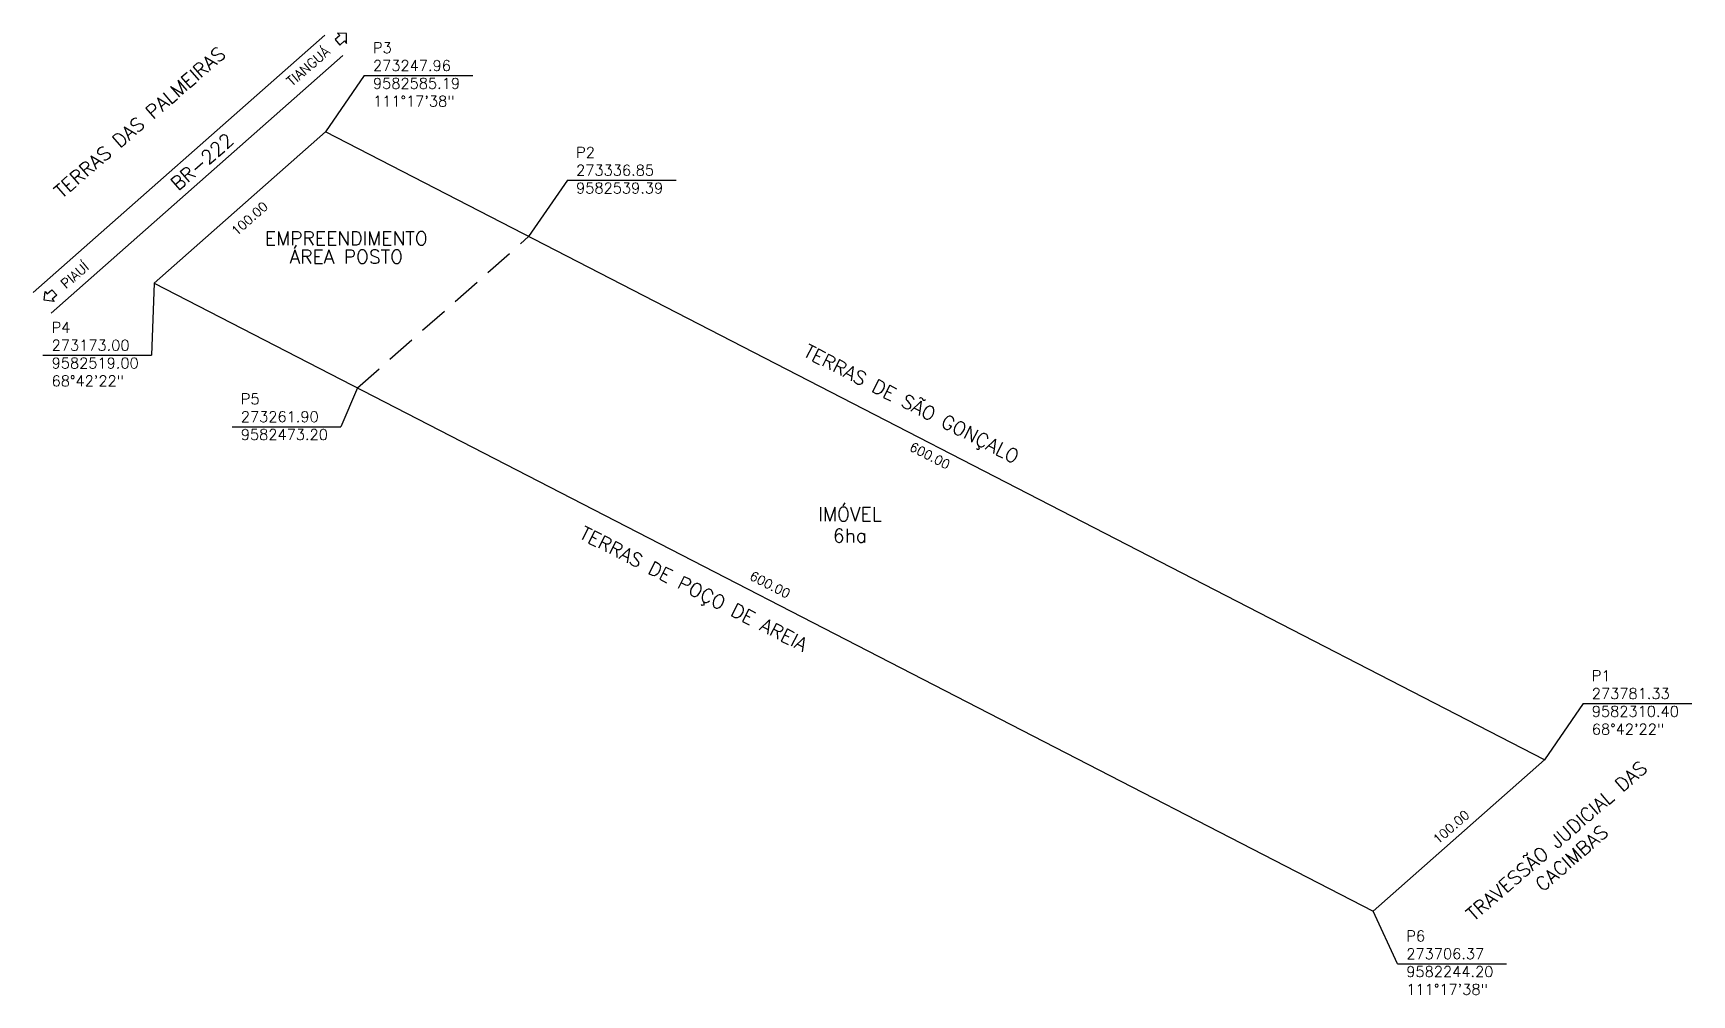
# Model space of a CAD drawing. Header units: millimetres. Extents: x 272697 to 273846, y 9581933 to 9582628.
# Drawn here: x 273120 to 273846, y 9582208 to 9582628 of the extents above; entities that cross this region are included whole.
import ezdxf

# ---------------------------------------------------------------- set-up
doc = ezdxf.new("R2010")
doc.units = ezdxf.units.MM
doc.header["$PDMODE"] = 35
doc.linetypes.add('HIDDEN', pattern=[9.525, 6.35, -3.175])
for name, color, linetype in [('ARQ-COTAS', 30, 'Continuous'), ('ARQ-PENA-01', 1, 'Continuous'), ('ARQ-PROJ-01', 1, 'HIDDEN'), ('ARQ-TEXTO2', 2, 'Continuous'), ('ARQ-TEXTO3', 3, 'Continuous'), ('TERRENO', 6, 'Continuous')]:
    doc.layers.add(name, color=color, linetype=linetype)
doc.styles.add('ROMANS', font='romans.shx')
doc.styles.add('Romans_Anot', font='romans.shx')
doc.dimstyles.new('Escala 1-1000', dxfattribs={"dimscale": 20, "dimtxt": 0.2, "dimasz": 0.15, "dimexe": 0.1, "dimexo": 0.2, "dimgap": 0.15, "dimtad": 1, "dimzin": 4, "dimdsep": 46, "dimtxsty": 'Romans_Anot', "dimblk": 'OBLIQUE', "dimcen": 0.25, "dimse1": 1, "dimse2": 1, "dimsd1": 1, "dimsd2": 1, "dimclrd": 256, "dimclre": 256, "dimclrt": 2, "dimaunit": 1, "dimadec": 3, "dimazin": 0, "dimtfac": 1, "dimtix": 1, "dimtmove": 2, "dimatfit": 3, "dimfxl": 0, "dimlwd": -1, "dimlwe": -1, "dimarcsym": 0})

# ---------------------------------------------------------------- blocks, each defined once
blk = doc.blocks.new('*D27')
at = {"layer": 'Defpoints', "color": 0, "transparency": 16777216}
for p in [(273247.96, 9582585.19), (273781.33, 9582310.4), (273776.84, 9582301.69)]:
    blk.add_point(p, dxfattribs=at)
at = {"layer": 'ARQ-COTAS', "color": 2, "transparency": 16777216, "insert": (273512.45, 9582443.54), "char_height": 4, "attachment_point": 5, "rotation": 332.74206, "style": 'Romans_Anot'}
blk.add_mtext('600.00', dxfattribs=at)
blk = doc.blocks.new('_Oblique')
at = {"color": 0, "linetype": 'ByBlock', "lineweight": -2}
blk.add_line((-0.5, -0.5), (0.5, 0.5), dxfattribs=at)
blk = doc.blocks.new('*D28')
at = {"layer": 'Defpoints', "color": 0, "transparency": 16777216}
for p in [(273173.52, 9582520.01), (273173, 9582519), (273706.37, 9582244.2)]:
    blk.add_point(p, dxfattribs=at)
at = {"layer": 'ARQ-COTAS', "color": 2, "transparency": 16777216, "insert": (273442.5, 9582387.06), "char_height": 4, "attachment_point": 5, "rotation": 332.74206, "style": 'Romans_Anot'}
blk.add_mtext('600.00', dxfattribs=at)
blk = doc.blocks.new('*D29')
at = {"layer": 'Defpoints', "color": 0, "transparency": 16777216}
for p in [(273781.33, 9582310.4), (273781.33, 9582310.4), (273706.37, 9582244.2)]:
    blk.add_point(p, dxfattribs=at)
at = {"layer": 'ARQ-COTAS', "color": 2, "transparency": 16777216, "insert": (273740.54, 9582281.05), "char_height": 4, "attachment_point": 5, "rotation": 41.44827, "style": 'Romans_Anot'}
blk.add_mtext('100.00', dxfattribs=at)
blk = doc.blocks.new('*D30')
at = {"layer": 'Defpoints', "color": 0, "transparency": 16777216}
for p in [(273247.96, 9582585.19), (273173, 9582519), (273180.56, 9582510.44)]:
    blk.add_point(p, dxfattribs=at)
at = {"layer": 'ARQ-COTAS', "color": 2, "transparency": 16777216, "insert": (273214.73, 9582547.29), "char_height": 4, "attachment_point": 5, "rotation": 41.44827, "style": 'Romans_Anot'}
blk.add_mtext('100.00', dxfattribs=at)

msp = doc.modelspace()

# ---------------------------------------------------------------- linework, layer by layer
at = {"layer": 'ARQ-COTAS', "linetype": 'Continuous'}
for p, q in [((273264.893, 9582609.855), (273247.955, 9582585.194)), ((273264.893, 9582609.855), (273312.494, 9582609.855)), ((273353.789, 9582564.056), (273336.851, 9582539.395)), ((273353.789, 9582564.056), (273401.389, 9582564.056)), ((273173, 9582519), (273171.878, 9582487.453)), ((273124.278, 9582487.453), (273171.878, 9582487.453)), ((273261.895, 9582473.2), (273254.66, 9582456.19)), ((273207.059, 9582456.19), (273254.66, 9582456.19)), ((273798.266, 9582335.057), (273781.328, 9582310.396)), ((273798.266, 9582335.057), (273845.866, 9582335.057)), ((273717.097, 9582221.152), (273706.372, 9582244.202)), ((273717.097, 9582221.152), (273764.698, 9582221.152))]:
    msp.add_line(p, q, dxfattribs=at)
at = {"layer": 'ARQ-PENA-01'}
for p, q in [((273120.025, 9582514.909), (273247.636, 9582627.604)), ((273127.969, 9582505.915), (273255.579, 9582618.609))]:
    msp.add_line(p, q, dxfattribs=at)
at = {"layer": 'ARQ-PROJ-01', "ltscale": 2}
msp.add_line((273261.895, 9582473.2), (273336.851, 9582539.395), dxfattribs=at)
at = {"layer": 'ARQ-TEXTO3'}
for points in [[(273254.162, 9582627.379), (273252.121, 9582625.605), (273254.179, 9582623.238), (273256.22, 9582625.012), (273257.134, 9582623.96), (273257.172, 9582628.295), (273253.248, 9582628.431)], [(273126.214, 9582514.382), (273128.255, 9582516.157), (273130.313, 9582513.789), (273128.272, 9582512.015), (273129.186, 9582510.963), (273124.889, 9582511.529), (273125.3, 9582515.434)]]:
    msp.add_lwpolyline(points, close=True, dxfattribs=at)
at = {"layer": 'TERRENO'}
msp.add_lwpolyline([(273247.955, 9582585.194), (273173, 9582519), (273706.372, 9582244.202), (273781.328, 9582310.396), (273247.955, 9582585.194)], dxfattribs=at)

# ---------------------------------------------------------------- texts
at = {"layer": 'ARQ-TEXTO2', "char_height": 4.68, "attachment_point": 1, "style": 'ROMANS'}
for s, insert in [('P3\\P{\\C2;273247.96\\P9582585.19\\P111°17\'38"}', (273268.719, 9582624.392)), ('P2\\P{\\C2;273336.85\\P9582539.39}', (273357.615, 9582578.593)), ('P4\\P{\\C2;273173.00\\P9582519.00\\P68°42\'22"}', (273128.104, 9582501.99)), ('P5\\P{\\C2;273261.90\\P9582473.20}', (273210.885, 9582470.727)), ('P1\\P{\\C2;273781.33\\P9582310.40\\P68°42\'22"}', (273802.092, 9582349.594)), ('P6\\P{\\C2;273706.37\\P9582244.20\\P111°17\'38"}', (273720.923, 9582235.689))]:
    msp.add_mtext(s, dxfattribs=dict(at, insert=insert))
at = {"layer": 'ARQ-TEXTO3', "attachment_point": 5, "style": 'ROMANS'}
for s, insert, char_height, rotation in [('TERRAS DAS PALMEIRAS', (273166.63, 9582589.364), 6, 41), ('TIANGUÁ', (273240.379, 9582613.937), 4.2, 41), ('BR-222', (273193.918, 9582572.205), 6, 41), ('PIAUÍ', (273138.231, 9582522.535), 4.2, 41), ('TERRAS DE SÃO GONÇALO', (273503.922, 9582465.452), 6, 333), ('TERRAS DE POÇO DE AREIA', (273408.606, 9582384.52), 6, 333), ('TRAVESSÃO JUDICIAL DAS\\PCACIMBAS', (273789.97, 9582271.208), 6, 41)]:
    msp.add_mtext(s, dxfattribs=dict(at, insert=insert, char_height=char_height, rotation=rotation))
at = {"layer": 'ARQ-TEXTO3', "char_height": 6, "width": 105.80561, "attachment_point": 5, "style": 'ROMANS'}
for s, insert in [('EMPREENDIMENTO', (273257.055, 9582538.638)), ('ÁREA POSTO', (273257.055, 9582530.621))]:
    msp.add_mtext(s, dxfattribs=dict(at, insert=insert))
at = {"layer": 'ARQ-TEXTO3', "char_height": 6, "attachment_point": 5, "style": 'ROMANS'}
for s, insert in [('IMÓVEL', (273477.461, 9582417.948)), ('6ha', (273477.461, 9582408.552))]:
    msp.add_mtext(s, dxfattribs=dict(at, insert=insert))

# ---------------------------------------------------------------- dimensions: what is measured, and where the dimension line sits
at = {"layer": 'ARQ-COTAS'}
for p1, p2, distance, picture, middle in [((273247.955, 9582585.194), (273173, 9582519), 11.418, '*D30', (273214.726, 9582547.287)), ((273247.955, 9582585.194), (273781.328, 9582310.396), -9.792, '*D27', (273512.447, 9582443.535)), ((273706.372, 9582244.202), (273173, 9582519), -1.139, '*D28', (273442.498, 9582387.058)), ((273706.372, 9582244.202), (273781.328, 9582310.396), 0, '*D29', (273740.54, 9582281.047))]:
    dim = msp.add_aligned_dim(p1=p1, p2=p2, distance=distance, dimstyle='Escala 1-1000', dxfattribs=at)
    dim.commit()
    dim.dimension.update_dxf_attribs({"geometry": picture, "text_midpoint": middle})

doc.saveas('drawing.dxf')
